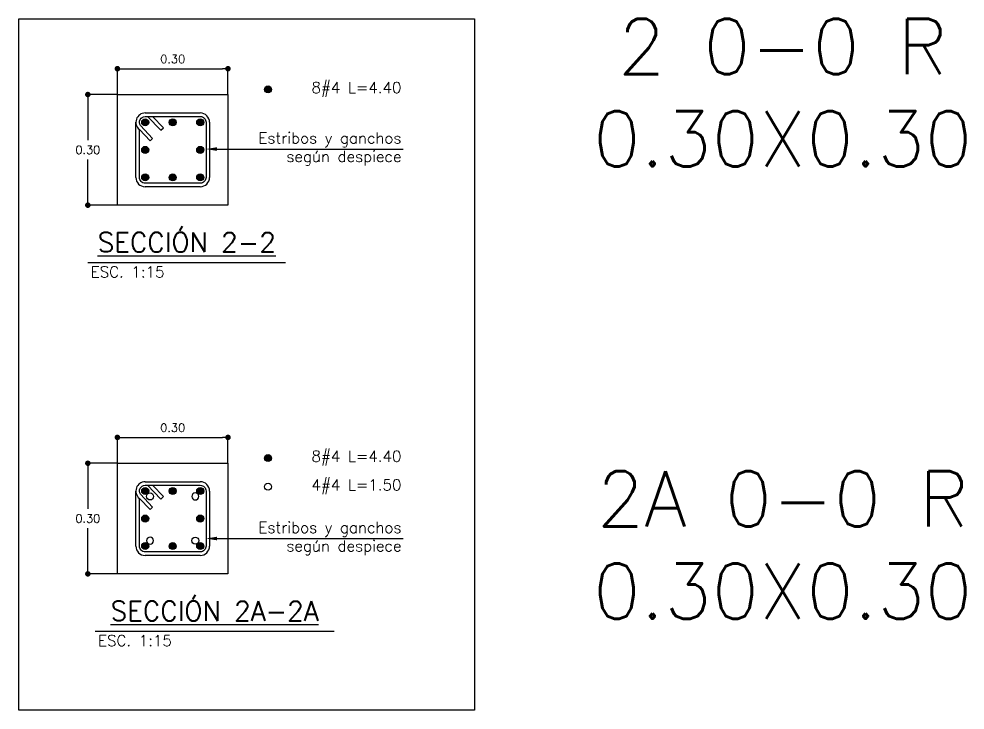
# Model space of a CAD drawing. Header units: millimetres. Extents: x -103 to 209, y -46 to 105.
# Drawn here: x 31.929 to 34.497, y -30.672 to -28.797 of the extents above; entities that cross this region are included whole.
import ezdxf
from ezdxf import colors
from ezdxf.entities.mleader import LeaderData, LeaderLine
from ezdxf.enums import TextEntityAlignment as Align
from ezdxf.math import Vec2, Vec3

# ---------------------------------------------------------------- set-up
doc = ezdxf.new("R2010")
doc.units = ezdxf.units.MM
doc.header["$LTSCALE"] = 0.01
doc.header["$PDMODE"] = 3
for name, color, linetype in [('FC_BORDES', 4, 'Continuous'), ('FC_COTAS', 1, 'Continuous'), ('FC_COTAS @ 15', 1, 'Continuous'), ('FC_ESTRIBOS', 3, 'Continuous'), ('FC_R-200', 5, 'Continuous'), ('FC_R-80', 11, 'Continuous'), ('FC_R-80 @ 15', 11, 'Continuous'), ('FC_REFUERZO 2', 1, 'Continuous')]:
    doc.layers.add(name, color=color, linetype=linetype)
doc.layers.add('FC_HOJA', color=230, linetype='Continuous', plot=False)
doc.layers.add('FC_TEXTO NO IMPRIMIR @ 75', color=252, linetype='Continuous', plot=False)
doc.styles.add('FC_TEXT', font='romans.shx', dxfattribs={"height": 0.002})
doc.styles.add('FC_TEXT1', font='romans.shx')
doc.dimstyles.new('FC_COTAS', dxfattribs={"dimtxt": 0.0015, "dimasz": 0.001, "dimexe": 0, "dimexo": 0, "dimgap": 0.001, "dimtad": 1, "dimtih": 1, "dimtoh": 1, "dimzin": 0, "dimdsep": 46, "dimtxsty": 'FC_TEXT1', "dimblk": 'DOT', "dimcen": 0.09, "dimclrd": 256, "dimclre": 256, "dimclrt": 256, "dimadec": 0, "dimazin": 0, "dimtfac": 1, "dimtix": 1, "dimtmove": 2, "dimatfit": 3, "dimfxl": 1.002, "dimtolj": 1, "dimtzin": 0, "dimlwd": -1, "dimarcsym": 0})

# ---------------------------------------------------------------- blocks, each defined once
blk = doc.blocks.new('*U17')
at = {"layer": 'FC_ESTRIBOS'}
for p, q in [((-0.0747, 0), (0.0747, 0)), ((-0.1, -0.1747), (-0.1, -0.0253)), ((0.1, -0.0253), (0.1, -0.1747)), ((0.0747, -0.2), (-0.0747, -0.2))]:
    blk.add_line(p, q, dxfattribs=at)
blk.add_lwpolyline([(-0.0878, -0.0339, -0.595586), (-0.0747, -0.0096), (0.0747, -0.0096, -0.414214), (0.0904, -0.0253), (0.0904, -0.1747, -0.414214), (0.0747, -0.1904), (-0.0747, -0.1904, -0.414214), (-0.0904, -0.1747), (-0.0904, -0.0452)], format="xyb", dxfattribs=at)
for points in [[(-0.0682, -0.0096), (-0.0318, -0.047), (-0.0249, -0.0403), (-0.0548, -0.0096)], [(-0.0904, -0.0452), (-0.0615, -0.0757), (-0.0545, -0.0691), (-0.0878, -0.0339)]]:
    blk.add_lwpolyline(points, dxfattribs=at)
for centre, start, end in [((0.0747, -0.0253), 360, 90), ((-0.0747, -0.0253), 90, 231.6004), ((-0.0747, -0.1747), 180, 270), ((0.0747, -0.1747), 270, 360)]:
    blk.add_arc(centre, 0.0253, start, end, dxfattribs=at)
blk = doc.blocks.new('*U15')
h = blk.add_hatch(color=256)
h.dxf.hatch_style = 1
edge = h.paths.add_edge_path()
edge.add_arc((0, 0), 0.0119, 0, 360, ccw=False)
blk.add_circle((0, 0), 0.0119)
blk = doc.blocks.new('*U39')
at = {"layer": 'FC_R-200', "color": 4, "ltscale": 1.5}
blk.add_lwpolyline([(-0.0179, 0), (0.0179, 0)], dxfattribs=at)
at = {"layer": 'FC_R-200', "ltscale": 1.5, "style": 'FC_TEXT1'}
blk.add_attdef('%%UTÍTULO', text='', height=0.0035, dxfattribs=at).set_placement((0, 0.00366), align=Align.MIDDLE_CENTER)
at = {"layer": 'FC_R-80', "ltscale": 1.5, "style": 'FC_TEXT1'}
blk.add_attdef('ESCALA', text='', height=0.002, dxfattribs=at).set_placement((-0.01738, -0.0017), align=Align.MIDDLE_LEFT)
blk = doc.blocks.new('_Dot')
at = {"color": 0, "linetype": 'ByBlock', "lineweight": -2}
blk.add_line((-0.5, 0), (-1, 0), dxfattribs=at)
at = {"color": 0, "linetype": 'ByBlock', "const_width": 0.5}
blk.add_lwpolyline([(-0.25, 0, 1), (0.25, 0, 1)], format="xyb", close=True, dxfattribs=at)
blk = doc.blocks.new('*D56')
at = {"layer": 'Defpoints', "color": 0, "ltscale": 0.6, "transparency": 16777216}
for p in [(32.4964, -28.9323), (32.1964, -29.0024), (32.4964, -29.0024)]:
    blk.add_point(p, dxfattribs=at)
at = {"layer": 'FC_COTAS', "lineweight": -2, "ltscale": 0.6, "transparency": 16777216}
for p, q in [((32.1964, -29.0024), (32.1964, -28.9323)), ((32.4964, -29.0024), (32.4964, -28.9323))]:
    blk.add_line(p, q, dxfattribs=at)
at = {"layer": 'FC_COTAS', "ltscale": 0.6, "transparency": 16777216}
blk.add_line((32.2114, -28.9323), (32.4814, -28.9323), dxfattribs=at)
at = {"layer": 'FC_COTAS', "ltscale": 0.6, "transparency": 16777216, "xscale": 0.015, "yscale": 0.015, "zscale": 0.015, "rotation": 180}
blk.add_blockref('_Dot', (32.1964, -28.9323), dxfattribs=at)
at = {"layer": 'FC_COTAS', "ltscale": 0.6, "transparency": 16777216, "xscale": 0.015, "yscale": 0.015, "zscale": 0.015}
blk.add_blockref('_Dot', (32.4964, -28.9323), dxfattribs=at)
at = {"layer": 'FC_COTAS', "ltscale": 0.6, "transparency": 16777216, "insert": (32.3464, -28.9061), "char_height": 0.0225, "attachment_point": 5, "style": 'FC_TEXT1'}
blk.add_mtext('\\A1;0.30', dxfattribs=at)
blk = doc.blocks.new('*D57')
at = {"layer": 'Defpoints', "color": 0, "ltscale": 0.6, "transparency": 16777216}
for p in [(32.1964, -29.0024), (32.1161, -29.3024), (32.1964, -29.3024)]:
    blk.add_point(p, dxfattribs=at)
at = {"layer": 'FC_COTAS', "lineweight": -2, "ltscale": 0.6, "transparency": 16777216}
for p, q in [((32.1964, -29.0024), (32.1161, -29.0024)), ((32.1964, -29.3024), (32.1161, -29.3024))]:
    blk.add_line(p, q, dxfattribs=at)
at = {"layer": 'FC_COTAS', "ltscale": 0.6, "transparency": 16777216}
for p, q in [((32.1161, -29.0174), (32.1161, -29.1261)), ((32.1161, -29.2874), (32.1161, -29.1786))]:
    blk.add_line(p, q, dxfattribs=at)
at = {"layer": 'FC_COTAS', "ltscale": 0.6, "transparency": 16777216, "xscale": 0.015, "yscale": 0.015, "zscale": 0.015}
for p, rotation in [((32.1161, -29.0024), 90), ((32.1161, -29.3024), 270)]:
    blk.add_blockref('_Dot', p, dxfattribs=dict(at, rotation=rotation))
at = {"layer": 'FC_COTAS', "ltscale": 0.6, "transparency": 16777216, "insert": (32.1161, -29.1524), "char_height": 0.0225, "attachment_point": 5, "style": 'FC_TEXT1'}
blk.add_mtext('\\A1;0.30', dxfattribs=at)
blk = doc.blocks.new('*U79')
at = {"layer": 'FC_R-200', "color": 4, "ltscale": 1.5}
blk.add_lwpolyline([(-0.02162, 0), (0.02162, 0)], dxfattribs=at)
at = {"layer": 'FC_R-200', "ltscale": 1.5, "style": 'FC_TEXT1'}
blk.add_attdef('%%UTÍTULO', text='', height=0.0035, dxfattribs=at).set_placement((0, 0.00366), align=Align.MIDDLE_CENTER)
at = {"layer": 'FC_R-80', "ltscale": 1.5, "style": 'FC_TEXT1'}
blk.add_attdef('ESCALA', text='', height=0.002, dxfattribs=at).set_placement((-0.0211, -0.0017), align=Align.MIDDLE_LEFT)
blk = doc.blocks.new('*D69')
at = {"layer": 'Defpoints', "color": 0, "ltscale": 0.6, "transparency": 16777216}
for p in [(32.4964, -29.9323), (32.1964, -30.0024), (32.4964, -30.0024)]:
    blk.add_point(p, dxfattribs=at)
at = {"layer": 'FC_COTAS', "lineweight": -2, "ltscale": 0.6, "transparency": 16777216}
for p, q in [((32.1964, -30.0024), (32.1964, -29.9323)), ((32.4964, -30.0024), (32.4964, -29.9323))]:
    blk.add_line(p, q, dxfattribs=at)
at = {"layer": 'FC_COTAS', "ltscale": 0.6, "transparency": 16777216}
blk.add_line((32.2114, -29.9323), (32.4814, -29.9323), dxfattribs=at)
at = {"layer": 'FC_COTAS', "ltscale": 0.6, "transparency": 16777216, "xscale": 0.015, "yscale": 0.015, "zscale": 0.015, "rotation": 180}
blk.add_blockref('_Dot', (32.1964, -29.9323), dxfattribs=at)
at = {"layer": 'FC_COTAS', "ltscale": 0.6, "transparency": 16777216, "xscale": 0.015, "yscale": 0.015, "zscale": 0.015}
blk.add_blockref('_Dot', (32.4964, -29.9323), dxfattribs=at)
at = {"layer": 'FC_COTAS', "ltscale": 0.6, "transparency": 16777216, "insert": (32.3464, -29.9061), "char_height": 0.0225, "attachment_point": 5, "style": 'FC_TEXT1'}
blk.add_mtext('\\A1;0.30', dxfattribs=at)
blk = doc.blocks.new('*D70')
at = {"layer": 'Defpoints', "color": 0, "ltscale": 0.6, "transparency": 16777216}
for p in [(32.1964, -30.0024), (32.1161, -30.3024), (32.1964, -30.3024)]:
    blk.add_point(p, dxfattribs=at)
at = {"layer": 'FC_COTAS', "lineweight": -2, "ltscale": 0.6, "transparency": 16777216}
for p, q in [((32.1964, -30.0024), (32.1161, -30.0024)), ((32.1964, -30.3024), (32.1161, -30.3024))]:
    blk.add_line(p, q, dxfattribs=at)
at = {"layer": 'FC_COTAS', "ltscale": 0.6, "transparency": 16777216}
for p, q in [((32.1161, -30.0174), (32.1161, -30.1261)), ((32.1161, -30.2874), (32.1161, -30.1786))]:
    blk.add_line(p, q, dxfattribs=at)
at = {"layer": 'FC_COTAS', "ltscale": 0.6, "transparency": 16777216, "xscale": 0.015, "yscale": 0.015, "zscale": 0.015}
for p, rotation in [((32.1161, -30.0024), 90), ((32.1161, -30.3024), 270)]:
    blk.add_blockref('_Dot', p, dxfattribs=dict(at, rotation=rotation))
at = {"layer": 'FC_COTAS', "ltscale": 0.6, "transparency": 16777216, "insert": (32.1161, -30.1524), "char_height": 0.0225, "attachment_point": 5, "style": 'FC_TEXT1'}
blk.add_mtext('\\A1;0.30', dxfattribs=at)
blk = doc.blocks.new('*U18')
blk.add_circle((0, 0), 0.0119)

msp = doc.modelspace()

# ---------------------------------------------------------------- linework, layer by layer
at = {"layer": 'FC_BORDES', "color": 4, "ltscale": 0.6}
for points in [[(32.1964, -29.0024), (32.4964, -29.0024), (32.4964, -29.3024), (32.1964, -29.3024)], [(32.1964, -30.0024), (32.4964, -30.0024), (32.4964, -30.3024), (32.1964, -30.3024)]]:
    msp.add_lwpolyline(points, close=True, dxfattribs=at)
at = {"layer": 'FC_HOJA', "ltscale": 0.6}
msp.add_lwpolyline([(31.9291, -28.7973), (33.1651, -28.7973), (33.1651, -30.6718), (31.9291, -30.6718)], close=True, dxfattribs=at)

# ---------------------------------------------------------------- block references
at = {"layer": 'FC_ESTRIBOS'}
for p in [(32.3464, -29.0524), (32.3464, -30.0524)]:
    msp.add_blockref('*U17', p, dxfattribs=at)
at = {"layer": 'FC_R-200', "xscale": 15, "yscale": 15, "zscale": 15}
for name, p, values in [('*U39', (32.3844, -29.458), {'%%UTÍTULO': '%%USECCIÓN 2-2', 'ESCALA': 'ESC. 1:15'}), ('*U79', (32.4601, -30.458), {'%%UTÍTULO': '%%USECCIÓN 2A-2A', 'ESCALA': 'ESC. 1:15'})]:
    msp.add_blockref(name, p, dxfattribs=at).add_auto_attribs(values)
at = {"layer": 'FC_REFUERZO 2', "ltscale": 0.9, "yscale": 0.8, "zscale": 0.8}
for name, p, xscale in [('*U15', (32.6051, -28.9884), 0.8), ('*U15', (32.2717, -29.0777), 0.8), ('*U15', (32.3464, -29.0777), 0.8), ('*U15', (32.421, -29.0777), 0.8), ('*U15', (32.2717, -29.1524), 0.8), ('*U15', (32.421, -29.1524), 0.8), ('*U15', (32.2717, -29.227), 0.8), ('*U15', (32.3464, -29.227), 0.8), ('*U15', (32.421, -29.227), 0.8), ('*U15', (32.6051, -29.9884), 0.8), ('*U18', (32.6051, -30.0661), 0.8), ('*U15', (32.2717, -30.0777), 0.8), ('*U18', (32.285, -30.0925), 0.8), ('*U15', (32.3464, -30.0777), 0.8), ('*U18', (32.4077, -30.0925), -0.8), ('*U15', (32.421, -30.0777), 0.8), ('*U15', (32.2717, -30.1524), 0.8), ('*U15', (32.421, -30.1524), 0.8), ('*U15', (32.2717, -30.227), 0.8), ('*U15', (32.3464, -30.227), 0.8), ('*U15', (32.421, -30.227), 0.8)]:
    msp.add_blockref(name, p, dxfattribs=dict(at, xscale=xscale))
at = {"layer": 'FC_REFUERZO 2', "ltscale": 0.9, "yscale": 0.8, "zscale": 0.8, "rotation": 180}
for p, xscale in [((32.285, -30.2123), -0.8), ((32.4077, -30.2123), 0.8)]:
    msp.add_blockref('*U18', p, dxfattribs=dict(at, xscale=xscale))

# ---------------------------------------------------------------- texts
at = {"layer": 'FC_R-80 @ 15', "char_height": 0.03, "attachment_point": 6, "style": 'FC_TEXT'}
for s, insert, width in [('8#4 L=4.40', (32.9673, -28.9884), 0.274586), ('Estribos y ganchos según despiece', (32.9673, -29.1502), 0.460185), ('8#4 L=4.40', (32.9673, -29.9884), 0.274586), ('4#4 L=1.50', (32.9673, -30.0661), 0.274586), ('Estribos y ganchos según despiece', (32.9673, -30.2066), 0.460185)]:
    msp.add_mtext(s, dxfattribs=dict(at, insert=insert, width=width))
at = {"layer": 'FC_TEXTO NO IMPRIMIR @ 75', "char_height": 0.15, "attachment_point": 2, "style": 'FC_TEXT'}
for s, insert, width in [('2 0-0 R\\P0.30X0.30', (34.0018, -28.7973), 1.122929), ('2A 0-0 R\\P0.30X0.30', (34.0018, -30.0239), 1.172929)]:
    msp.add_mtext(s, dxfattribs=dict(at, insert=insert, width=width))

# ---------------------------------------------------------------- dimensions: what is measured, and where the dimension line sits
at = {"layer": 'FC_COTAS @ 15', "ltscale": 0.6}
for base, p1, p2, picture, middle in [((32.4964, -28.9323), (32.1964, -29.0024), (32.4964, -29.0024), '*D56', (32.3464, -28.9061)), ((32.4964, -29.9323), (32.1964, -30.0024), (32.4964, -30.0024), '*D69', (32.3464, -29.9061))]:
    dim = msp.add_linear_dim(base=base, p1=p1, p2=p2, dimstyle='FC_COTAS', override={"dimscale": 15, "dimtix": 1, "dimtofl": 1, "dimtmove": 2, "dimatfit": 3}, dxfattribs=at)
    dim.commit()
    dim.dimension.update_dxf_attribs({"geometry": picture, "text_midpoint": middle})
for base, p1, p2, picture, middle in [((32.1161, -29.3024), (32.1964, -29.0024), (32.1964, -29.3024), '*D57', (32.1161, -29.1524)), ((32.1161, -30.3024), (32.1964, -30.0024), (32.1964, -30.3024), '*D70', (32.1161, -30.1524))]:
    dim = msp.add_linear_dim(base=base, p1=p1, p2=p2, angle=90, dimstyle='FC_COTAS', override={"dimscale": 15, "dimtix": 1, "dimtofl": 1, "dimtmove": 2, "dimatfit": 3}, dxfattribs=at)
    dim.commit()
    dim.dimension.update_dxf_attribs({"geometry": picture, "text_midpoint": middle})

# ---------------------------------------------------------------- leaders
ml = msp.add_multileader_mtext('Standard', dxfattribs=at)
ml.set_content('', color=11, style='FC_TEXT1')
ml.set_leader_properties()
ml.build(insert=Vec2(0, 0))
ml.multileader.update_dxf_attribs({"text_left_attachment_type": 6, "text_right_attachment_type": 6, "dogleg_length": 0.008, "arrow_head_size": 0.03, "scale": 15})
ctx = ml.context
ctx.base_point, ctx.scale, ctx.char_height, ctx.arrow_head_size, ctx.landing_gap_size, ctx.plane_origin = Vec3(32.9571, -29.1502), 15, 0.03, 0.03, 0.015, Vec3(23.4393, -29.8886)
ctx.left_attachment, ctx.right_attachment = 6, 6
notes = []
notes.append((ctx, [(0, (1, 1, 0), (32.5586, -29.1502), (1, 0), 0.3984, [(2, [(32.4368, -29.1502)], 0, [])])]))
ctx.mtext.insert, ctx.mtext.flow_direction = Vec3(32.9721, -29.1202), 5
ml = msp.add_multileader_mtext('Standard', dxfattribs=at)
ml.set_content('', color=11, style='FC_TEXT1')
ml.set_leader_properties()
ml.build(insert=Vec2(0, 0))
ml.multileader.update_dxf_attribs({"text_left_attachment_type": 6, "text_right_attachment_type": 6, "dogleg_length": 0.008, "arrow_head_size": 0.03, "scale": 15})
ctx = ml.context
ctx.base_point, ctx.scale, ctx.char_height, ctx.arrow_head_size, ctx.landing_gap_size, ctx.plane_origin = Vec3(32.9571, -30.2066), 15, 0.03, 0.03, 0.015, Vec3(23.4393, -30.945)
ctx.left_attachment, ctx.right_attachment = 6, 6
notes.append((ctx, [(0, (1, 1, 0), (32.5586, -30.2066), (1, 0), 0.3984, [(2, [(32.4368, -30.2066)], 0, [])])]))
ctx.mtext.insert, ctx.mtext.flow_direction = Vec3(32.9721, -30.1766), 5
for ctx, leaders in notes:
    for number, flags, end, landing, length, lines in leaders:
        leader = LeaderData()
        leader.index, (leader.has_last_leader_line, leader.has_dogleg_vector, leader.attachment_direction) = number, flags
        leader.last_leader_point, leader.dogleg_vector, leader.dogleg_length = Vec3(end), Vec3(landing), length
        for number, points, colour, breaks in lines:
            line = LeaderLine()
            line.index, line.vertices, line.color, line.breaks = number, Vec3.list(points), colors.encode_raw_color(colour), breaks
            leader.lines.append(line)
        ctx.leaders.append(leader)

doc.saveas('drawing.dxf')
